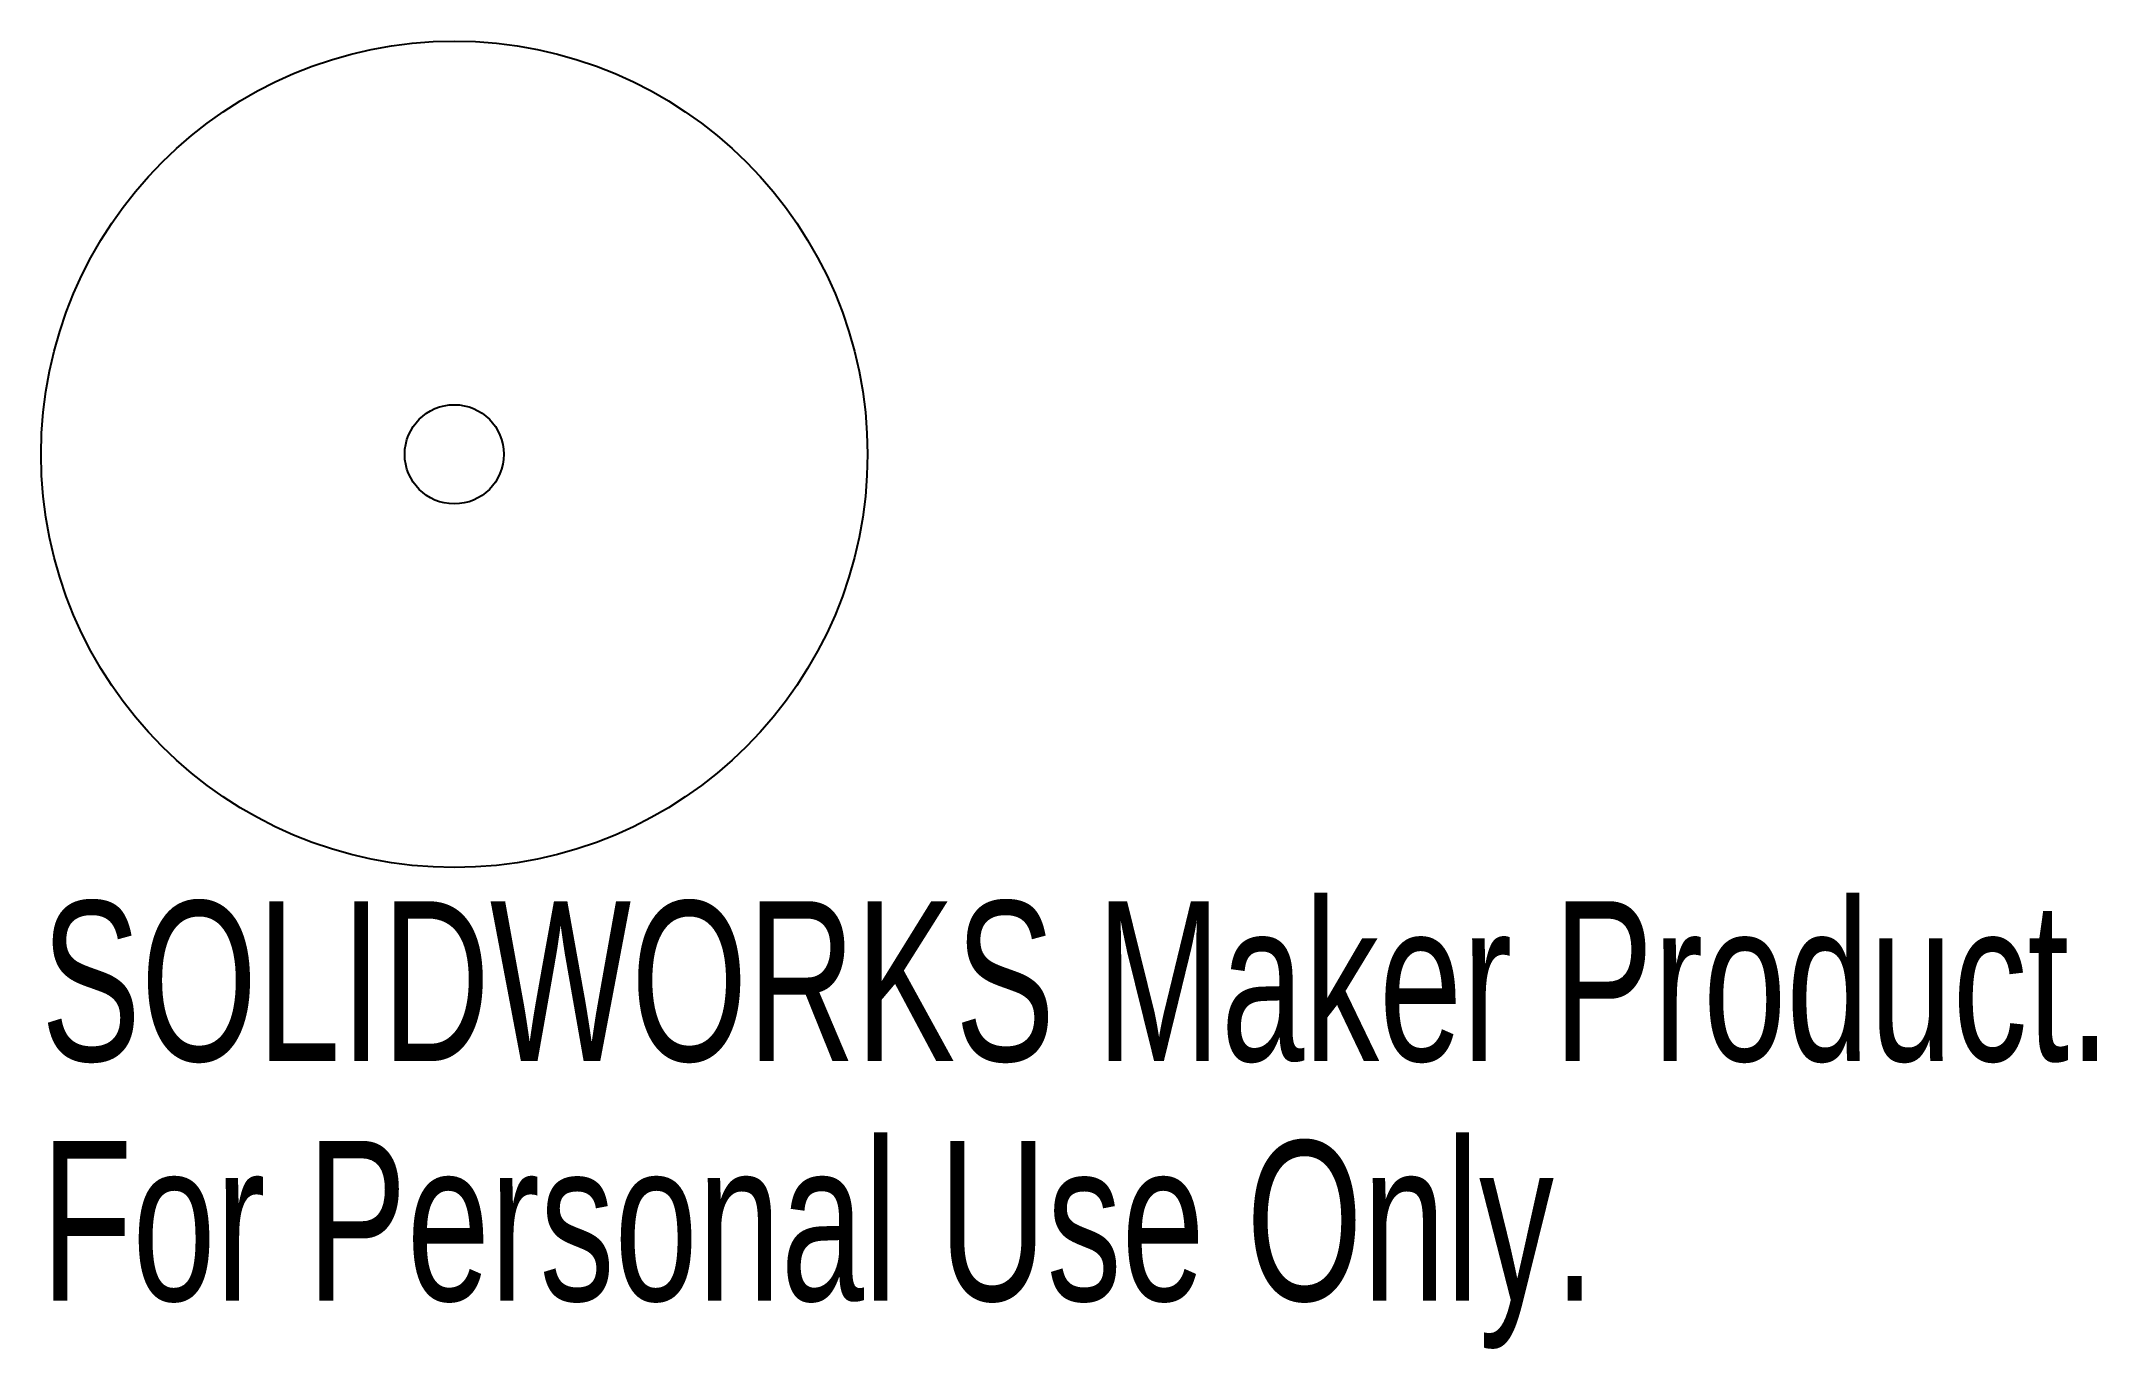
# Model space of a CAD drawing. Header units: millimetres. Extents: x 3.5 to 65.7, y -3.4 to 36.2.
import ezdxf

# ---------------------------------------------------------------- set-up
doc = ezdxf.new("R2010")
doc.units = ezdxf.units.MM
doc.styles.add('SLDTEXTSTYLE0', font='TXT', dxfattribs={"width": 0.7})

msp = doc.modelspace()

# ---------------------------------------------------------------- linework, layer by layer
at = {"color": 7, "linetype": 'Continuous', "lineweight": 25}
for radius in [12.5, 1.5]:
    msp.add_circle((16.014, 23.691), radius, dxfattribs=at)

# ---------------------------------------------------------------- texts
at = {"color": 7, "linetype": 'Continuous', "char_height": 4.83362, "attachment_point": 1, "style": 'SLDTEXTSTYLE0'}
for s, insert in [('SOLIDWORKS Maker Product.', (3.514, 10.172)), ('For Personal Use Only.', (3.514, 2.921))]:
    msp.add_mtext(s, dxfattribs=dict(at, insert=insert))

doc.saveas('drawing.dxf')
